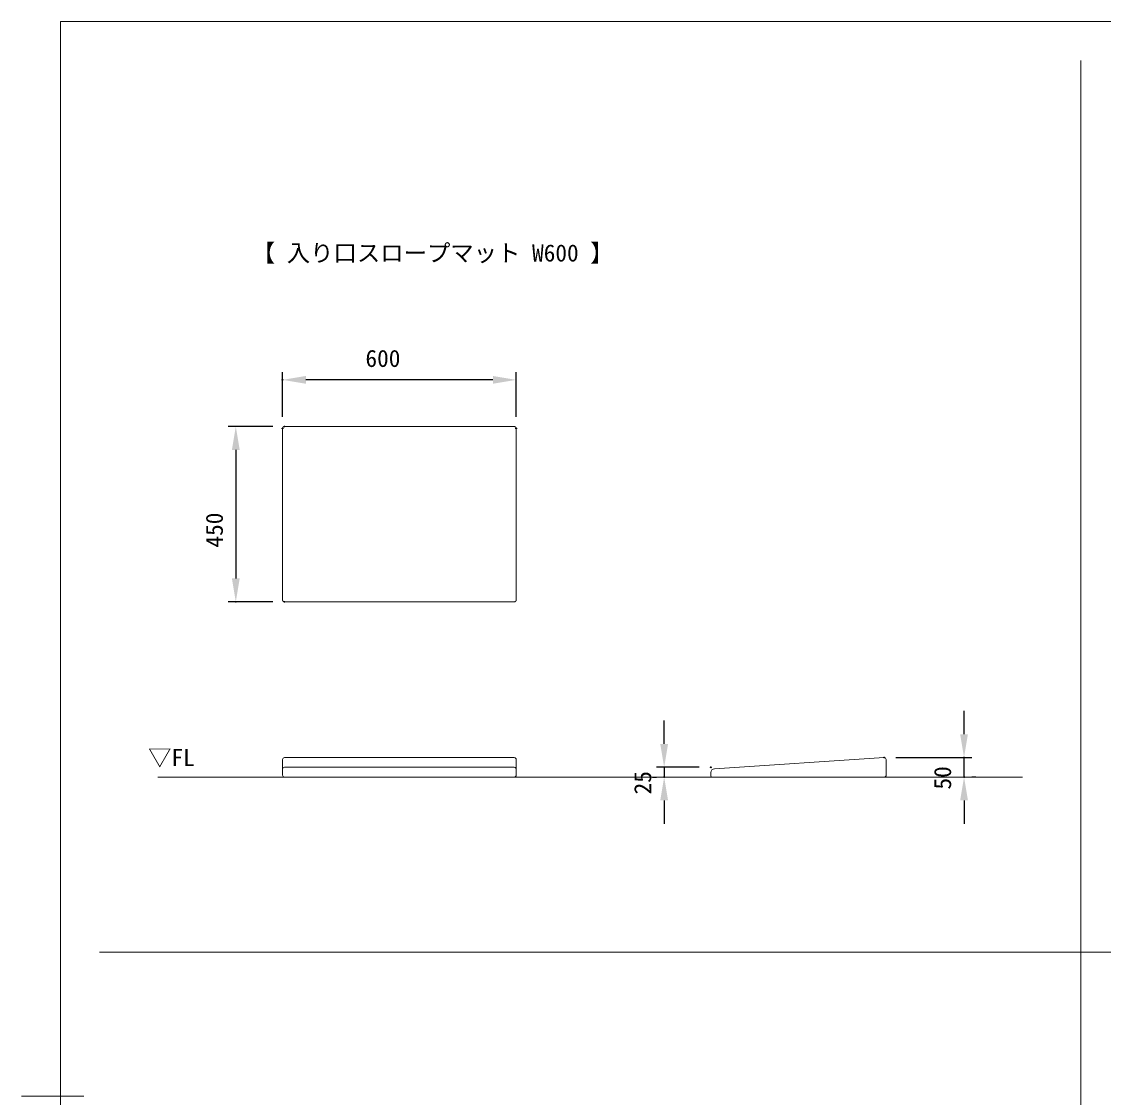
# Model space of a CAD drawing. Units: millimetres, scale not verified. Extents: x -203 to 203, y -143 to 143.
# Drawn here: x -203 to -64.1, y -0.1 to 138 of the extents above; entities that cross this region are included whole.
import ezdxf
from ezdxf.enums import TextEntityAlignment as Align

# ---------------------------------------------------------------- set-up
doc = ezdxf.new("R2010")
doc.units = ezdxf.units.MM
doc.header["$LTSCALE"] = 0.5
doc.header["$PDMODE"] = 32
doc.header["$PDSIZE"] = 0.1
for name, color, linetype, lineweight in [('0-1_DIMENSION_LINES$02_DIMENSI', 7, 'Continuous', 25), ('0-5_図面_FORMAT$01_WAKU$OUT_LINE', 6, 'Continuous', 18), ('0-8_DIMENSION_LINES$03_LINES', 7, 'Continuous', 18)]:
    doc.layers.add(name, color=color, linetype=linetype, lineweight=lineweight)
doc.layers.add('0-2_DEFPOINTS', color=7, linetype='Continuous')
doc.styles.add('ＭＳ ゴシック', font='')
doc.styles.get('ＭＳ ゴシック').set_extended_font_data('MS Gothic')

# ---------------------------------------------------------------- blocks, each defined once
blk = doc.blocks.new('D1')
at = {"layer": '0-1_DIMENSION_LINES$02_DIMENSI'}
for p, q in [((6438.5, 3832), (6427, 3832)), ((6429, 3826), (6429, 3793)), ((6438.5, 3787), (6427, 3787))]:
    blk.add_line(p, q, dxfattribs=at)
for points in [[(6430, 3826), (6428, 3826), (6429, 3832)], [(6428, 3793), (6430, 3793), (6429, 3787)]]:
    blk.add_solid(points, dxfattribs=at)
at = {"layer": '0-2_DEFPOINTS'}
for p in [(6441.5, 3832), (6429, 3787), (6441.5, 3787)]:
    blk.add_point(p, dxfattribs=at)
at = {"layer": '0-1_DIMENSION_LINES$02_DIMENSI', "style": 'ＭＳ ゴシック'}
blk.add_text('450', height=4.399, rotation=90, dxfattribs=at).set_placement((6427, 3800.929), align=Align.BOTTOM_LEFT)
blk = doc.blocks.new('D2')
at = {"layer": '0-1_DIMENSION_LINES$02_DIMENSI'}
for p, q in [((6616, 3753), (6616, 3758.999)), ((6598.5, 3747), (6618, 3747)), ((6616, 3742), (6616, 3747)), ((6619, 3742), (6618, 3742)), ((6616, 3736), (6616, 3730.001))]:
    blk.add_line(p, q, dxfattribs=at)
for points in [[(6615, 3753), (6617, 3753), (6616, 3747)], [(6617, 3736), (6615, 3736), (6616, 3742)]]:
    blk.add_solid(points, dxfattribs=at)
at = {"layer": '0-2_DEFPOINTS'}
for p in [(6595.5, 3747), (6616, 3747), (6616, 3742)]:
    blk.add_point(p, dxfattribs=at)
at = {"layer": '0-1_DIMENSION_LINES$02_DIMENSI', "style": 'ＭＳ ゴシック'}
blk.add_text('50', height=4.399, rotation=90, dxfattribs=at).set_placement((6614, 3738.786), align=Align.BOTTOM_LEFT)
blk = doc.blocks.new('D3')
at = {"layer": '0-1_DIMENSION_LINES$02_DIMENSI'}
for p, q in [((6539, 3750.5), (6539, 3756.499)), ((6548, 3744.5), (6537, 3744.5)), ((6539, 3744.5), (6539, 3742)), ((6536, 3742), (6537, 3742)), ((6539, 3736), (6539, 3730.001))]:
    blk.add_line(p, q, dxfattribs=at)
for points in [[(6538, 3750.5), (6540, 3750.5), (6539, 3744.5)], [(6540, 3736), (6538, 3736), (6539, 3742)]]:
    blk.add_solid(points, dxfattribs=at)
at = {"layer": '0-2_DEFPOINTS'}
for p in [(6551, 3744.5), (6539, 3742)]:
    blk.add_point(p, dxfattribs=at)
at = {"layer": '0-1_DIMENSION_LINES$02_DIMENSI', "style": 'ＭＳ ゴシック'}
blk.add_text('25', height=4.399, rotation=90, dxfattribs=at).set_placement((6537, 3737.536), align=Align.BOTTOM_LEFT)
blk = doc.blocks.new('D38')
at = {"layer": '0-1_DIMENSION_LINES$02_DIMENSI'}
for p, q in [((6441, 3834.5), (6441, 3846)), ((6501, 3834.5), (6501, 3846)), ((6495, 3844), (6447, 3844))]:
    blk.add_line(p, q, dxfattribs=at)
for points in [[(6447, 3845), (6447, 3843), (6441, 3844)], [(6495, 3843), (6495, 3845), (6501, 3844)]]:
    blk.add_solid(points, dxfattribs=at)
at = {"layer": '0-2_DEFPOINTS'}
for p in [(6441, 3844), (6441, 3831.5), (6501, 3831.5)]:
    blk.add_point(p, dxfattribs=at)
at = {"layer": '0-1_DIMENSION_LINES$02_DIMENSI', "style": 'ＭＳ ゴシック'}
blk.add_text('600', height=4.399, dxfattribs=at).set_placement((6462.286, 3846), align=Align.BOTTOM_LEFT)

msp = doc.modelspace()

# ---------------------------------------------------------------- linework, layer by layer
at = {"layer": '0-5_図面_FORMAT$01_WAKU$OUT_LINE'}
for p, q in [((-198, 138), (-198, -138)), ((198, 138), (-198, 138)), ((-195, 0), (-203, 0))]:
    msp.add_line(p, q, dxfattribs=at)
at = {"layer": '0-8_DIMENSION_LINES$03_LINES'}
for p, q in [((-67, 133), (-67, -109)), ((-169.5, 41.25), (-169.5, 43.25)), ((-169.25, 43.5), (-139.75, 43.5)), ((-139.5, 43.25), (-139.5, 41.25)), ((-114.0327, 42.0727), (-92.2664, 43.4995)), ((-92, 43.25), (-92, 41.25)), ((-169.25, 42.25), (-139.75, 42.25)), ((-74.5, 41), (-185.5, 41)), ((-139.75, 41), (-169.25, 41)), ((-114.5, 41.15), (-114.5, 41.5738)), ((-92.25, 41), (-114.35, 41)), ((193, 18.5), (-193, 18.5))]:
    msp.add_line(p, q, dxfattribs=at)
for points in [[(-169.4929, 85.8092), (-169.4948, 85.8009), (-169.4964, 85.7925), (-169.4977, 85.784), (-169.4987, 85.7756), (-169.4994, 85.7671), (-169.4999, 85.7585), (-169.5, 85.75), (-169.5, 63.75), (-169.4999, 63.7415), (-169.4994, 63.7329), (-169.4987, 63.7244), (-169.4977, 63.716), (-169.4964, 63.7075), (-169.4948, 63.6991), (-169.4929, 63.6908), (-169.4907, 63.6826), (-169.4883, 63.6744), (-169.4856, 63.6663), (-169.4826, 63.6583), (-169.4793, 63.6504), (-169.4758, 63.6426), (-169.472, 63.635), (-169.4679, 63.6275), (-169.4636, 63.6201), (-169.459, 63.6129), (-169.4542, 63.6058), (-169.4492, 63.5989), (-169.4439, 63.5922), (-169.4384, 63.5857), (-169.4327, 63.5794), (-169.4268, 63.5732), (-169.4206, 63.5673), (-169.4143, 63.5616), (-169.4078, 63.5561), (-169.4011, 63.5508), (-169.3942, 63.5458), (-169.3871, 63.541), (-169.3799, 63.5364), (-169.3725, 63.5321)], [(-169.25, 86), (-169.2585, 85.9999), (-169.2671, 85.9994), (-169.2756, 85.9987), (-169.284, 85.9977), (-169.2925, 85.9964), (-169.3009, 85.9948), (-169.3092, 85.9929), (-169.3174, 85.9907), (-169.3256, 85.9883), (-169.3337, 85.9856), (-169.3417, 85.9826), (-169.3496, 85.9793), (-169.3574, 85.9758), (-169.365, 85.972), (-169.3725, 85.9679), (-169.3799, 85.9636), (-169.3871, 85.959), (-169.3942, 85.9542), (-169.4011, 85.9492), (-169.4078, 85.9439), (-169.4143, 85.9384), (-169.4206, 85.9327), (-169.4268, 85.9268), (-169.4327, 85.9206), (-169.4384, 85.9143), (-169.4439, 85.9078), (-169.4492, 85.9011), (-169.4542, 85.8942), (-169.459, 85.8871), (-169.4636, 85.8799), (-169.4679, 85.8725), (-169.472, 85.865), (-169.4758, 85.8574), (-169.4793, 85.8496), (-169.4826, 85.8417), (-169.4856, 85.8337), (-169.4883, 85.8256), (-169.4907, 85.8174), (-169.4929, 85.8092)], [(-139.5321, 85.8725), (-139.5364, 85.8799), (-139.541, 85.8871), (-139.5458, 85.8942), (-139.5508, 85.9011), (-139.5561, 85.9078), (-139.5616, 85.9143), (-139.5673, 85.9206), (-139.5732, 85.9268), (-139.5794, 85.9327), (-139.5857, 85.9384), (-139.5922, 85.9439), (-139.5989, 85.9492), (-139.6058, 85.9542), (-139.6129, 85.959), (-139.6201, 85.9636), (-139.6275, 85.9679), (-139.635, 85.972), (-139.6426, 85.9758), (-139.6504, 85.9793), (-139.6583, 85.9826), (-139.6663, 85.9856), (-139.6744, 85.9883), (-139.6826, 85.9907), (-139.6908, 85.9929), (-139.6991, 85.9948), (-139.7075, 85.9964), (-139.716, 85.9977), (-139.7244, 85.9987), (-139.7329, 85.9994), (-139.7415, 85.9999), (-139.75, 86), (-169.25, 86)], [(-139.5732, 63.5732), (-139.5673, 63.5794), (-139.5616, 63.5857), (-139.5561, 63.5922), (-139.5508, 63.5989), (-139.5458, 63.6058), (-139.541, 63.6129), (-139.5364, 63.6201), (-139.5321, 63.6275), (-139.528, 63.635), (-139.5242, 63.6426), (-139.5207, 63.6504), (-139.5174, 63.6583), (-139.5144, 63.6663), (-139.5117, 63.6744), (-139.5093, 63.6826), (-139.5071, 63.6908), (-139.5052, 63.6991), (-139.5036, 63.7075), (-139.5023, 63.716), (-139.5013, 63.7244), (-139.5006, 63.7329), (-139.5001, 63.7415), (-139.5, 63.75), (-139.5, 85.75), (-139.5001, 85.7585), (-139.5006, 85.7671), (-139.5013, 85.7756), (-139.5023, 85.784), (-139.5036, 85.7925), (-139.5052, 85.8009), (-139.5071, 85.8092), (-139.5093, 85.8174), (-139.5117, 85.8256), (-139.5144, 85.8337), (-139.5174, 85.8417), (-139.5207, 85.8496), (-139.5242, 85.8574), (-139.528, 85.865), (-139.5321, 85.8725)], [(-169.3725, 63.5321), (-169.365, 63.528), (-169.3574, 63.5242), (-169.3496, 63.5207), (-169.3417, 63.5174), (-169.3337, 63.5144), (-169.3256, 63.5117), (-169.3174, 63.5093), (-169.3092, 63.5071), (-169.3009, 63.5052), (-169.2925, 63.5036), (-169.284, 63.5023), (-169.2756, 63.5013), (-169.2671, 63.5006), (-169.2585, 63.5001), (-169.25, 63.5), (-139.75, 63.5), (-139.7415, 63.5001), (-139.7329, 63.5006), (-139.7244, 63.5013), (-139.716, 63.5023), (-139.7075, 63.5036), (-139.6991, 63.5052), (-139.6908, 63.5071), (-139.6826, 63.5093), (-139.6744, 63.5117), (-139.6663, 63.5144), (-139.6583, 63.5174), (-139.6504, 63.5207), (-139.6426, 63.5242), (-139.635, 63.528), (-139.6275, 63.5321), (-139.6201, 63.5364), (-139.6129, 63.541), (-139.6058, 63.5458), (-139.5989, 63.5508), (-139.5922, 63.5561), (-139.5857, 63.5616), (-139.5794, 63.5673), (-139.5732, 63.5732)]]:
    msp.add_lwpolyline(points, dxfattribs=at)
for centre, radius, start, end in [((-169.25, 43.25), 0.25, 90, 180), ((-139.75, 43.25), 0.25, 0, 90), ((-92.25, 43.25), 0.25, 359.99999, 93.75037), ((-169.25, 42), 0.25, 90, 180), ((-139.75, 42), 0.25, 0, 90), ((-114, 41.5738), 0.5, 93.75035, 180), ((-169.25, 41.25), 0.25, 180, 270), ((-139.75, 41.25), 0.25, 270, 0), ((-114.35, 41.15), 0.15, 180, 270), ((-92.25, 41.25), 0.25, 270, 0)]:
    msp.add_arc(centre, radius, start, end, dxfattribs=at)

# ---------------------------------------------------------------- block references
at = {"layer": '0-1_DIMENSION_LINES$02_DIMENSI', "xscale": 0.5, "yscale": 0.5}
for name in ['D38', 'D1', 'D2', 'D3']:
    msp.add_blockref(name, (-3390, -1830), dxfattribs=at)

# ---------------------------------------------------------------- texts
at = {"layer": '0-1_DIMENSION_LINES$02_DIMENSI', "style": 'ＭＳ ゴシック'}
for s, p in [('【 入り口スロープマット W600 】', (-173.4493, 106.536)), ('▽FL', (-186.7674, 41.7523))]:
    msp.add_text(s, height=2.199, dxfattribs=at).set_placement(p, align=Align.BOTTOM_LEFT)

doc.saveas('drawing.dxf')
